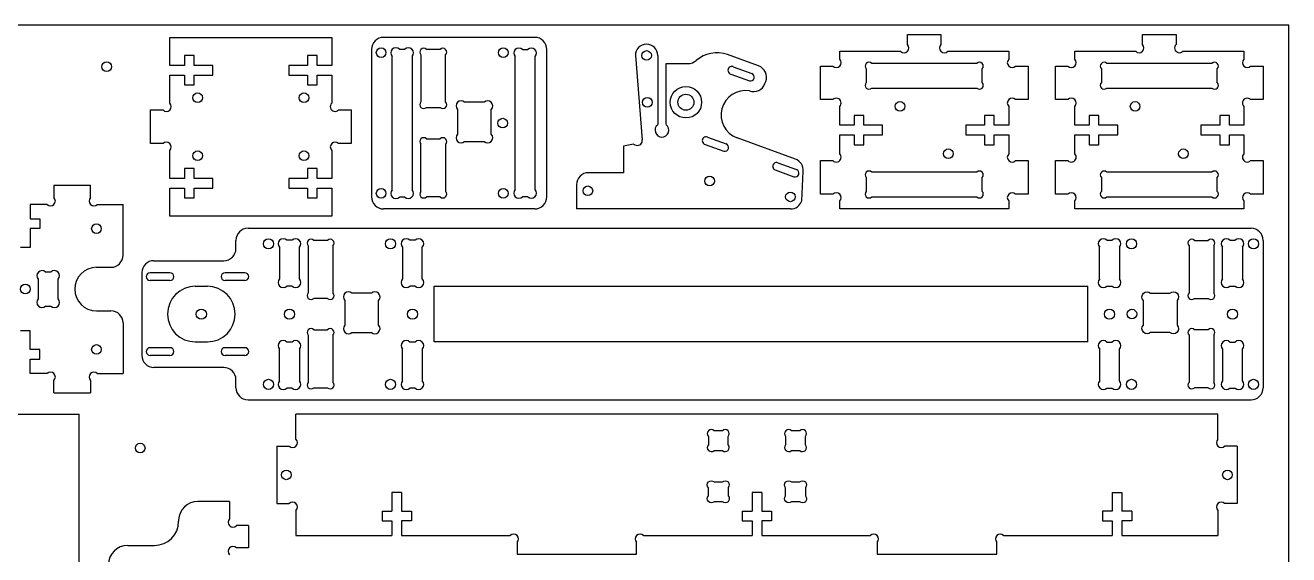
# Model space of a CAD drawing. Header units: millimetres. Extents: x 0 to 1250, y 0 to 611.
# Drawn here: x 727 to 1250, y 392 to 611 of the extents above; entities that cross this region are included whole.
import ezdxf

# ---------------------------------------------------------------- set-up
doc = ezdxf.new("R2010")
doc.units = ezdxf.units.MM
for name, color, linetype in [('helpline', 6, 'Continuous'), ('montaz', 3, 'Continuous'), ('profil wew', 2, 'Continuous'), ('wybranie 5.2', 4, 'Continuous')]:
    doc.layers.add(name, color=color, linetype=linetype)

msp = doc.modelspace()

# ---------------------------------------------------------------- linework, layer by layer
for p, q in [((937.84, 606), (875.25, 606)), ((870.25, 601), (870.25, 540)), ((942.84, 540), (942.84, 601)), ((979.49, 598.51), (982.36, 563.66)), ((988.77, 598.51), (988.75, 569.87)), ((1030.49, 594.18), (1017.61, 598.87)), ((992.18, 569.87), (992.18, 595.14)), ((992.18, 595.14), (1001.32, 595.14)), ((1033.13, 586.84), (1033.48, 587.78)), ((978.77, 561.77), (974.56, 560.96)), ((974.56, 560.96), (974.56, 550)), ((1045.74, 555.64), (1021.58, 564.44)), ((974.56, 550), (960.11, 550)), ((1048.39, 538.29), (1049.01, 550.44)), ((738.77, 544.84), (753.89, 544.84)), ((738.77, 544.84), (738.77, 539.66)), ((753.89, 539.66), (753.89, 544.84)), ((955.11, 545), (955.11, 535)), ((728.91, 536.84), (728.91, 530.84)), ((735.94, 536.84), (728.91, 536.84)), ((756.72, 536.84), (767.38, 536.84)), ((767.38, 515.84), (767.38, 536.84)), ((937.84, 535), (875.25, 535)), ((1043.69, 535), (955.11, 535)), ((728.91, 530.84), (732.98, 530.84)), ((732.98, 530.84), (732.98, 526.84)), ((732.98, 526.84), (728.91, 526.84)), ((728.91, 526.84), (728.91, 519.07)), ((819.13, 526.98), (1234.41, 526.98)), ((728.91, 519.07), (724.91, 519.07)), ((814.13, 518.58), (814.13, 521.98)), ((1239.41, 521.98), (1239.41, 460.98)), ((780.2, 513.58), (809.13, 513.58)), ((756.38, 510.84), (762.38, 510.84)), ((775.2, 508.58), (775.2, 474.38)), ((756.38, 492.84), (762.38, 492.84)), ((767.38, 487.84), (767.38, 466.84)), ((728.91, 484.6), (724.91, 484.6)), ((728.91, 476.84), (728.91, 484.6)), ((732.98, 476.84), (728.91, 476.84)), ((732.98, 472.84), (732.98, 476.84)), ((728.91, 472.84), (732.98, 472.84)), ((728.91, 466.84), (728.91, 472.84)), ((735.94, 466.84), (728.91, 466.84)), ((756.72, 466.84), (767.38, 466.84)), ((809.13, 469.38), (780.2, 469.38)), ((738.77, 458.84), (738.77, 464.01)), ((753.89, 464.01), (753.89, 458.84)), ((814.13, 460.98), (814.13, 464.38)), ((738.77, 458.84), (753.89, 458.84)), ((819.13, 455.98), (1234.41, 455.98)), ((655.46, 450.02), (749.24, 450.02)), ((749.24, 376.77), (749.24, 450.02)), ((1220.63, 450.02), (838.99, 450.02)), ((838.99, 439.68), (838.99, 450.02)), ((1220.63, 439.68), (1220.63, 450.02)), ((830.99, 436.85), (830.99, 413.05)), ((830.99, 436.85), (836.16, 436.85)), ((1228.63, 436.85), (1223.45, 436.85)), ((1228.63, 436.85), (1228.63, 413.05)), ((811.48, 413.92), (798.38, 413.92)), ((811.48, 413.92), (811.48, 406.75)), ((878.69, 417.64), (878.69, 409.87)), ((882.69, 417.64), (878.69, 417.64)), ((882.69, 417.64), (882.69, 409.87)), ((1027.81, 417.64), (1027.81, 409.87)), ((1031.81, 417.64), (1027.81, 417.64)), ((1031.81, 417.64), (1031.81, 409.87)), ((1176.92, 417.64), (1176.92, 409.87)), ((1176.92, 417.64), (1180.92, 417.64)), ((1180.92, 417.64), (1180.92, 409.87)), ((830.99, 413.05), (836.16, 413.05)), ((838.99, 410.22), (838.99, 399.87)), ((874.62, 409.87), (874.62, 405.87)), ((874.62, 409.87), (878.69, 409.87)), ((882.69, 409.87), (886.76, 409.87)), ((886.76, 409.87), (886.76, 405.87)), ((1023.73, 409.87), (1023.73, 405.87)), ((1023.73, 409.87), (1027.81, 409.87)), ((1031.81, 409.87), (1035.88, 409.87)), ((1035.88, 409.87), (1035.88, 405.87)), ((1172.85, 409.87), (1172.85, 405.87)), ((1176.92, 409.87), (1172.85, 409.87)), ((1184.99, 409.87), (1180.92, 409.87)), ((1184.99, 409.87), (1184.99, 405.87)), ((1220.63, 410.22), (1220.63, 399.87)), ((1228.63, 413.05), (1223.45, 413.05)), ((790.39, 406.32), (790.39, 405.72)), ((819.28, 403.92), (814.3, 403.92)), ((819.28, 403.92), (819.28, 394.72)), ((874.62, 405.87), (878.69, 405.87)), ((878.69, 405.87), (878.69, 399.87)), ((886.76, 405.87), (882.69, 405.87)), ((882.69, 405.87), (882.69, 399.87)), ((1023.73, 405.87), (1027.81, 405.87)), ((1027.81, 405.87), (1027.81, 399.87)), ((1035.88, 405.87), (1031.81, 405.87)), ((1031.81, 405.87), (1031.81, 399.87)), ((1172.85, 405.87), (1176.92, 405.87)), ((1176.92, 405.87), (1176.92, 399.87)), ((1184.99, 405.87), (1180.92, 405.87)), ((1180.92, 405.87), (1180.92, 399.87)), ((838.99, 399.87), (878.69, 399.87)), ((882.69, 399.87), (927.67, 399.87)), ((982.83, 399.87), (1027.81, 399.87)), ((1031.81, 399.87), (1076.78, 399.87)), ((1131.94, 399.87), (1176.92, 399.87)), ((1180.92, 399.87), (1220.63, 399.87)), ((769.32, 395.72), (780.39, 395.72)), ((819.28, 394.72), (814.3, 394.72)), ((930.5, 397.04), (930.5, 392.07)), ((980, 392.07), (980, 397.04)), ((1079.61, 397.04), (1079.61, 392.07)), ((1129.12, 392.07), (1129.12, 397.04)), ((930.5, 392.07), (980, 392.07)), ((1079.61, 392.07), (1129.12, 392.07))]:
    msp.add_line(p, q)
for points in [[(1106.02, 603.05, 1), (1108.85, 600.22), (1134.08, 600.22), (1134.08, 596.94, 1), (1136.91, 594.11), (1142.08, 594.11), (1142.08, 580.24), (1136.91, 580.24, 1), (1134.08, 577.41), (1134.08, 569.61), (1128.08, 569.61), (1128.08, 573.68), (1124.08, 573.68), (1124.08, 569.61), (1116.32, 569.61), (1116.32, 565.61), (1124.08, 565.61), (1124.08, 561.54), (1128.08, 561.54), (1128.08, 565.61), (1134.08, 565.61), (1134.08, 557.82, 1), (1136.91, 554.99), (1142.08, 554.99), (1142.08, 541.11), (1136.91, 541.11, 1), (1134.08, 538.28), (1134.08, 535), (1064.08, 535), (1064.08, 538.28, 1), (1061.25, 541.11), (1056.08, 541.11), (1056.08, 554.99), (1061.25, 554.99, 1), (1064.08, 557.82), (1064.08, 565.61), (1070.08, 565.61), (1070.08, 561.54), (1074.08, 561.54), (1074.08, 565.61), (1081.85, 565.61), (1081.85, 569.61), (1074.08, 569.61), (1074.08, 573.68), (1070.08, 573.68), (1070.08, 569.61), (1064.08, 569.61), (1064.08, 577.41, 1), (1061.25, 580.24), (1056.08, 580.24), (1056.08, 594.11), (1061.25, 594.11, 1), (1064.08, 596.94), (1064.08, 600.22), (1089.32, 600.22, 1), (1092.14, 603.05), (1092.14, 607.22), (1106.02, 607.22)], [(1203.35, 603.05, 1), (1206.18, 600.22), (1231.41, 600.22), (1231.41, 596.94, 1), (1234.24, 594.11), (1239.41, 594.11), (1239.41, 580.24), (1234.24, 580.24, 1), (1231.41, 577.41), (1231.41, 569.61), (1225.41, 569.61), (1225.41, 573.68), (1221.41, 573.68), (1221.41, 569.61), (1213.65, 569.61), (1213.65, 565.61), (1221.41, 565.61), (1221.41, 561.54), (1225.41, 561.54), (1225.41, 565.61), (1231.41, 565.61), (1231.41, 557.82, 1), (1234.24, 554.99), (1239.41, 554.99), (1239.41, 541.11), (1234.24, 541.11, 1), (1231.41, 538.28), (1231.41, 535), (1161.41, 535), (1161.41, 538.28, 1), (1158.59, 541.11), (1153.41, 541.11), (1153.41, 554.99), (1158.59, 554.99, 1), (1161.41, 557.82), (1161.41, 565.61), (1167.41, 565.61), (1167.41, 561.54), (1171.41, 561.54), (1171.41, 565.61), (1179.18, 565.61), (1179.18, 569.61), (1171.41, 569.61), (1171.41, 573.68), (1167.41, 573.68), (1167.41, 569.61), (1161.41, 569.61), (1161.41, 577.41, 1), (1158.59, 580.24), (1153.41, 580.24), (1153.41, 594.11), (1158.59, 594.11, 1), (1161.41, 596.94), (1161.41, 600.22), (1186.65, 600.22, 1), (1189.48, 603.05), (1189.48, 607.22), (1203.35, 607.22)], [(786.77, 606), (853.79, 606), (853.79, 594.38), (847.79, 594.38), (847.79, 598.46), (843.79, 598.46), (843.79, 594.38), (836.02, 594.38), (836.02, 590.38), (843.79, 590.38), (843.79, 586.31), (847.79, 586.31), (847.79, 590.38), (853.79, 590.38), (853.79, 578.76, 1), (856.62, 575.94), (861.79, 575.94), (861.79, 562.06), (856.62, 562.06, 1), (853.79, 559.23), (853.79, 547.61), (847.79, 547.61), (847.79, 551.68), (843.79, 551.68), (843.79, 547.61), (836.02, 547.61), (836.02, 543.61), (843.79, 543.61), (843.79, 539.54), (847.79, 539.54), (847.79, 543.61), (853.79, 543.61), (853.79, 531.99), (786.77, 531.99), (786.77, 543.61), (792.77, 543.61), (792.77, 539.54), (796.77, 539.54), (796.77, 543.61), (804.53, 543.61), (804.53, 547.61), (796.77, 547.61), (796.77, 551.68), (792.77, 551.68), (792.77, 547.61), (786.77, 547.61), (786.77, 559.23, 1), (783.94, 562.06), (778.77, 562.06), (778.77, 575.94), (783.94, 575.94, 1), (786.77, 578.76), (786.77, 590.38), (792.77, 590.38), (792.77, 586.31), (796.77, 586.31), (796.77, 590.38), (804.53, 590.38), (804.53, 594.38), (796.77, 594.38), (796.77, 598.46), (792.77, 598.46), (792.77, 594.38), (786.77, 594.38)]]:
    msp.add_lwpolyline(points, format="xyb", close=True)
for centre, radius, start, end in [((875.25, 601), 5, 90, 180), ((937.84, 601), 5, 0, 90), ((984.13, 598.51), 4.64, 360, 180), ((1001.32, 600.14), 5, 270, 311.2769), ((1013.24, 586.56), 13.06, 70.4302, 131.2769), ((1028.78, 589.49), 5, 340, 70), ((1028.44, 588.55), 5, 250, 340), ((1025.11, 573.89), 10.09, 80.7904, 249.4946), ((990.47, 567.6), 2.84, 127.1175, 52.8825), ((980.84, 565.53), 4.29, 241.2279, 257.1016), ((980.3, 563.38), 2.08, 258.2466, 7.7267), ((1044.03, 550.94), 5, 354.1749, 70), ((960.11, 545), 5, 90, 180), ((737.36, 538.25), 2, 225, 45), ((755.3, 538.25), 2, 135, 315), ((875.25, 540), 5, 180, 270), ((937.84, 540), 5, 270, 0), ((1043.69, 540), 5, 270, 340), ((819.13, 521.98), 5, 90, 180), ((1234.41, 521.98), 5, 0, 90), ((809.13, 518.58), 5, 270, 0), ((762.38, 515.84), 5, 270, 0), ((780.2, 508.58), 5, 90, 180), ((756.38, 501.84), 9, 90, 270), ((762.38, 487.84), 5, 0, 90), ((780.2, 474.38), 5, 180, 270), ((737.36, 465.42), 2, 315, 135), ((755.3, 465.42), 2, 45, 225), ((809.13, 464.38), 5, 0, 90), ((819.13, 460.98), 5, 180, 270), ((1234.41, 460.98), 5, 270, 0), ((837.57, 438.26), 2, 225, 45), ((1222.04, 438.26), 2, 135, 315), ((798.38, 405.92), 8, 90, 177.1372), ((837.57, 411.63), 2, 315, 135), ((1222.04, 411.63), 2, 45, 225), ((780.39, 405.72), 10, 270, 0), ((812.89, 405.34), 2, 135, 315), ((929.08, 398.46), 2, 315, 135), ((981.42, 398.46), 2, 45, 225), ((1078.2, 398.46), 2, 315, 135), ((1130.53, 398.46), 2, 45, 225), ((769.32, 387.72), 8, 90, 180), ((812.89, 393.31), 2, 45, 225)]:
    msp.add_arc(centre, radius, start, end)
at = {"layer": 'helpline'}
for p, q in [((1250, 611), (0, 611)), ((1250, 0), (1250, 611))]:
    msp.add_line(p, q, dxfattribs=at)
at = {"layer": 'montaz'}
for centre, radius in [((924.79, 599.69), 2), ((984.13, 598.51), 2), ((760.59, 593.84), 2), ((798.27, 581), 2), ((1089.08, 577.41), 2), ((1186.41, 577.41), 2), ((1109.08, 557.82), 2), ((1206.41, 557.82), 2), ((842.29, 557), 2), ((959.83, 542.5), 2), ((874.25, 541.42), 2), ((1043.69, 540), 2), ((756.38, 526.84), 2), ((799.8, 491.48), 2.1), ((836.29, 491.48), 2.1), ((887.19, 491.48), 2.1), ((1175.82, 491.48), 2.1), ((1226.73, 491.48), 2.1), ((756.38, 476.84), 2), ((774.48, 436.02), 2), ((834.99, 424.95), 2), ((1224.63, 424.95), 2)]:
    msp.add_circle(centre, radius, dxfattribs=at)
at = {"layer": 'profil wew'}
for p, q in [((878.84, 542.87), (878.84, 598.14)), ((881.8, 601.1), (884.07, 601.1)), ((887.04, 598.14), (887.04, 542.87)), ((890.74, 598.76), (890.74, 579.25)), ((898.71, 601), (892.98, 601)), ((900.95, 579.25), (900.95, 598.76)), ((929.74, 542.97), (929.74, 598.04)), ((932.71, 601), (934.97, 601)), ((937.94, 598.04), (937.94, 542.97)), ((1019.95, 593.87), (1027.65, 591.07)), ((1075.08, 592.97), (1075.08, 587.25)), ((1120.84, 595.22), (1077.33, 595.22)), ((1123.08, 587.25), (1123.08, 592.97)), ((1172.42, 592.97), (1172.42, 587.25)), ((1218.17, 595.22), (1174.66, 595.22)), ((1220.41, 587.25), (1220.41, 592.97)), ((1019.03, 590.81), (1026.73, 588.01)), ((1077.33, 585), (1120.84, 585)), ((1174.66, 585), (1218.17, 585)), ((892.98, 577.01), (898.71, 577.01)), ((890.74, 542.25), (890.74, 561.76)), ((892.98, 564), (898.71, 564)), ((900.95, 561.76), (900.95, 542.25)), ((1008.42, 561.68), (1016.13, 558.88)), ((1009.34, 564.74), (1017.05, 561.94)), ((1037.38, 551.13), (1045.08, 548.33)), ((1038.47, 554.14), (1046.18, 551.33)), ((1120.84, 550.22), (1077.33, 550.22)), ((1218.17, 550.22), (1174.66, 550.22)), ((1075.08, 547.97), (1075.08, 542.25)), ((1123.08, 542.25), (1123.08, 547.97)), ((1172.42, 547.97), (1172.42, 542.25)), ((1220.41, 542.25), (1220.41, 547.97)), ((884.07, 539.9), (881.8, 539.9)), ((898.71, 540), (892.98, 540)), ((934.97, 540), (932.71, 540)), ((1077.33, 540), (1120.84, 540)), ((1174.66, 540), (1218.17, 540)), ((832.19, 519.11), (832.19, 506.02)), ((837.42, 522.08), (835.16, 522.08)), ((840.39, 506.02), (840.39, 519.11)), ((844.09, 519.74), (844.09, 500.23)), ((852.06, 521.98), (846.33, 521.98)), ((854.3, 519.74), (854.3, 500.23)), ((883.09, 519.11), (883.09, 506.02)), ((888.33, 522.08), (886.06, 522.08)), ((891.29, 506.02), (891.29, 519.11)), ((1171.72, 506.02), (1171.72, 519.11)), ((1174.69, 522.08), (1176.95, 522.08)), ((1179.92, 519.11), (1179.92, 506.02)), ((1208.71, 519.74), (1208.71, 500.23)), ((1210.96, 521.98), (1216.68, 521.98)), ((1218.93, 519.74), (1218.93, 500.23)), ((1222.63, 506.02), (1222.63, 519.11)), ((1225.6, 522.08), (1227.86, 522.08)), ((1230.83, 519.11), (1230.83, 506.02)), ((737.53, 508.87), (735.27, 508.87)), ((786.8, 508.58), (778.6, 508.58)), ((817.8, 508.58), (809.6, 508.58)), ((732.3, 505.91), (732.3, 497.77)), ((740.5, 497.77), (740.5, 505.91)), ((786.8, 505.38), (778.6, 505.38)), ((797.3, 502.98), (802.3, 502.98)), ((817.8, 505.38), (809.6, 505.38)), ((837.42, 503.05), (835.16, 503.05)), ((888.33, 503.05), (886.06, 503.05)), ((896.19, 502.98), (1166.82, 502.98)), ((896.19, 479.98), (896.19, 502.98)), ((1166.82, 479.98), (1166.82, 502.98)), ((1174.69, 503.05), (1176.95, 503.05)), ((1225.6, 503.05), (1227.86, 503.05)), ((852.06, 497.98), (846.33, 497.98)), ((1210.96, 497.98), (1216.68, 497.98)), ((735.27, 494.8), (737.53, 494.8)), ((844.09, 482.73), (844.09, 463.23)), ((846.33, 484.98), (852.06, 484.98)), ((854.3, 482.73), (854.3, 463.23)), ((1208.71, 482.73), (1208.71, 463.23)), ((1216.68, 484.98), (1210.96, 484.98)), ((1218.93, 482.73), (1218.93, 463.23)), ((786.8, 477.58), (778.6, 477.58)), ((797.3, 479.98), (802.3, 479.98)), ((817.8, 477.58), (809.6, 477.58)), ((832.19, 463.85), (832.19, 476.95)), ((837.42, 479.92), (835.16, 479.92)), ((840.39, 476.95), (840.39, 463.85)), ((883.09, 463.85), (883.09, 476.95)), ((888.33, 479.92), (886.06, 479.92)), ((891.29, 476.95), (891.29, 463.85)), ((1166.82, 479.98), (896.19, 479.98)), ((1171.72, 476.95), (1171.72, 463.85)), ((1174.69, 479.92), (1176.95, 479.92)), ((1179.92, 463.85), (1179.92, 476.95)), ((1222.63, 476.95), (1222.63, 463.85)), ((1225.6, 479.92), (1227.86, 479.92)), ((1230.83, 463.85), (1230.83, 476.95)), ((786.8, 474.38), (778.6, 474.38)), ((817.8, 474.38), (809.6, 474.38)), ((837.42, 460.88), (835.16, 460.88)), ((846.33, 460.98), (852.06, 460.98)), ((888.33, 460.88), (886.06, 460.88)), ((1174.69, 460.88), (1176.95, 460.88)), ((1216.68, 460.98), (1210.96, 460.98)), ((1225.6, 460.88), (1227.86, 460.88))]:
    msp.add_line(p, q, dxfattribs=at)
for points in [[(905.85, 565.91, 0.980272), (908.82, 562.94), (916.87, 562.94, 0.980272), (919.84, 565.91), (919.84, 576.18, 0.980272), (916.87, 579.14), (908.82, 579.14, 0.980272), (905.85, 576.18)], [(859.2, 486.89, 0.980272), (862.17, 483.92), (870.22, 483.92, 0.980272), (873.19, 486.89), (873.19, 497.15, 0.980272), (870.22, 500.12), (862.17, 500.12, 0.980272), (859.2, 497.15)], [(1203.81, 486.89, -0.980272), (1200.84, 483.92), (1192.8, 483.92, -0.980272), (1189.83, 486.89), (1189.83, 497.15, -0.980272), (1192.8, 500.12), (1200.84, 500.12, -0.980272), (1203.81, 497.15)], [(1015.52, 443.22), (1012.09, 443.22, 0.975446), (1009.71, 440.84), (1009.71, 437.41, 0.975446), (1012.09, 435.02), (1015.52, 435.02, 0.975446), (1017.91, 437.41), (1017.91, 440.84, 0.975446)], [(1047.52, 443.22), (1044.09, 443.22, 0.975446), (1041.71, 440.84), (1041.71, 437.41, 0.975446), (1044.09, 435.02), (1047.52, 435.02, 0.975446), (1049.91, 437.41), (1049.91, 440.84, 0.975446)], [(1015.52, 413.82), (1012.09, 413.82, -0.975446), (1009.71, 416.21), (1009.71, 419.64, -0.975446), (1012.09, 422.02), (1015.52, 422.02, -0.975446), (1017.91, 419.64), (1017.91, 416.21, -0.975446)], [(1047.52, 413.82), (1044.09, 413.82, -0.975446), (1041.71, 416.21), (1041.71, 419.64, -0.975446), (1044.09, 422.02), (1047.52, 422.02, -0.975446), (1049.91, 419.64), (1049.91, 416.21, -0.975446)]]:
    msp.add_lwpolyline(points, format="xyb", close=True, dxfattribs=at)
for centre, radius in [((874.25, 599.69), 2), ((842.29, 581), 2), ((984.43, 579.14), 2), ((1000.43, 579.14), 3.3), ((924.59, 570.5), 2), ((798.27, 557), 2), ((1010.22, 546.54), 2), ((924.79, 541.42), 2), ((827.6, 520.57), 2.1), ((878.14, 520.57), 2.1), ((1184.87, 520.57), 2.1), ((1235.41, 520.57), 2.1), ((726.91, 501.84), 2), ((1185.07, 491.48), 2), ((827.6, 462.4), 2.1), ((878.14, 462.4), 2.1), ((1184.87, 462.4), 2.1), ((1235.41, 462.4), 2.1)]:
    msp.add_circle(centre, radius, dxfattribs=at)
for centre, radius, start, end in [((880.35, 599.59), 2.1, 46.1416, 223.8584), ((885.52, 599.59), 2.1, 316.1416, 133.8584), ((931.26, 599.49), 2.1, 46.1416, 223.8584), ((936.43, 599.49), 2.1, 316.1416, 133.8584), ((891.86, 599.88), 1.59, 45, 225), ((899.83, 599.88), 1.59, 315, 135), ((1019.4, 592.37), 1.6, 70, 256.5879), ((1076.21, 594.1), 1.59, 45, 225), ((1121.96, 594.1), 1.59, 315, 135), ((1173.54, 594.1), 1.59, 45, 225), ((1219.29, 594.1), 1.59, 315, 135), ((1027.1, 589.56), 1.6, 256.5879, 70), ((1076.21, 586.13), 1.59, 135, 315), ((1121.96, 586.13), 1.59, 225, 45), ((1173.54, 586.13), 1.59, 135, 315), ((1219.29, 586.13), 1.59, 225, 45), ((891.86, 578.13), 1.59, 135, 315), ((899.83, 578.13), 1.59, 225, 45), ((891.86, 562.88), 1.59, 45, 225), ((899.83, 562.88), 1.59, 315, 135), ((1008.8, 563.24), 1.6, 70, 256.5879), ((1016.5, 560.43), 1.6, 256.5879, 70), ((1037.93, 552.63), 1.6, 70, 250), ((1045.63, 549.83), 1.6, 250, 70), ((1076.21, 549.1), 1.59, 45, 225), ((1121.96, 549.1), 1.59, 315, 135), ((1173.54, 549.1), 1.59, 45, 225), ((1219.29, 549.1), 1.59, 315, 135), ((880.35, 541.42), 2.1, 136.1416, 313.8584), ((885.52, 541.42), 2.1, 226.1416, 43.8584), ((891.86, 541.13), 1.59, 135, 315), ((899.83, 541.13), 1.59, 225, 45), ((931.26, 541.52), 2.1, 136.1416, 313.8584), ((936.43, 541.52), 2.1, 226.1416, 43.8584), ((1076.21, 541.13), 1.59, 135, 315), ((1121.96, 541.13), 1.59, 225, 45), ((1173.54, 541.13), 1.59, 135, 315), ((1219.29, 541.13), 1.59, 225, 45), ((833.7, 520.57), 2.1, 46.1416, 223.8584), ((838.87, 520.57), 2.1, 316.1416, 133.8584), ((845.21, 520.86), 1.59, 45, 225), ((853.18, 520.86), 1.59, 315, 135), ((884.61, 520.57), 2.1, 46.1416, 223.8584), ((889.78, 520.57), 2.1, 316.1416, 133.8584), ((1173.24, 520.57), 2.1, 46.1416, 223.8584), ((1178.41, 520.57), 2.1, 316.1416, 133.8584), ((1209.84, 520.86), 1.59, 45, 225), ((1217.81, 520.86), 1.59, 315, 135), ((1224.14, 520.57), 2.1, 46.1416, 223.8584), ((1229.31, 520.57), 2.1, 316.1416, 133.8584), ((733.81, 507.36), 2.1, 46.1416, 223.8584), ((738.98, 507.36), 2.1, 316.1416, 133.8584), ((778.6, 506.98), 1.6, 90, 270), ((786.8, 506.98), 1.6, 270, 90), ((809.6, 506.98), 1.6, 90, 270), ((817.8, 506.98), 1.6, 270, 90), ((797.3, 491.48), 11.5, 90, 270), ((802.3, 491.48), 11.5, 270, 90), ((833.7, 504.56), 2.1, 136.1416, 313.8584), ((838.87, 504.56), 2.1, 226.1416, 43.8584), ((884.61, 504.56), 2.1, 136.1416, 313.8584), ((889.78, 504.56), 2.1, 226.1416, 43.8584), ((1173.24, 504.56), 2.1, 136.1416, 313.8584), ((1178.41, 504.56), 2.1, 226.1416, 43.8584), ((1224.14, 504.56), 2.1, 136.1416, 313.8584), ((1229.31, 504.56), 2.1, 226.1416, 43.8584), ((733.81, 496.31), 2.1, 136.1416, 313.8584), ((738.98, 496.31), 2.1, 226.1416, 43.8584), ((845.21, 499.11), 1.59, 135, 315), ((853.18, 499.11), 1.59, 225, 45), ((1209.84, 499.11), 1.59, 135, 315), ((1217.81, 499.11), 1.59, 225, 45), ((845.21, 483.86), 1.59, 45, 225), ((853.18, 483.86), 1.59, 315, 135), ((1209.84, 483.86), 1.59, 45, 225), ((1217.81, 483.86), 1.59, 315, 135), ((778.6, 475.98), 1.6, 90, 270), ((786.8, 475.98), 1.6, 270, 90), ((809.6, 475.98), 1.6, 90, 270), ((817.8, 475.98), 1.6, 270, 90), ((833.7, 478.4), 2.1, 46.1416, 223.8584), ((838.87, 478.4), 2.1, 316.1416, 133.8584), ((884.61, 478.4), 2.1, 46.1416, 223.8584), ((889.78, 478.4), 2.1, 316.1416, 133.8584), ((1173.24, 478.4), 2.1, 46.1416, 223.8584), ((1178.41, 478.4), 2.1, 316.1416, 133.8584), ((1224.14, 478.4), 2.1, 46.1416, 223.8584), ((1229.31, 478.4), 2.1, 316.1416, 133.8584), ((833.7, 462.4), 2.1, 136.1416, 313.8584), ((838.87, 462.4), 2.1, 226.1416, 43.8584), ((845.21, 462.1), 1.59, 135, 315), ((853.18, 462.1), 1.59, 225, 45), ((884.61, 462.4), 2.1, 136.1416, 313.8584), ((889.78, 462.4), 2.1, 226.1416, 43.8584), ((1173.24, 462.4), 2.1, 136.1416, 313.8584), ((1178.41, 462.4), 2.1, 226.1416, 43.8584), ((1209.84, 462.1), 1.59, 135, 315), ((1217.81, 462.1), 1.59, 225, 45), ((1224.14, 462.4), 2.1, 136.1416, 313.8584), ((1229.31, 462.4), 2.1, 226.1416, 43.8584)]:
    msp.add_arc(centre, radius, start, end, dxfattribs=at)
at = {"layer": 'wybranie 5.2'}
msp.add_circle((1000.43, 579.14), 6.5, dxfattribs=at)

doc.saveas('drawing.dxf')
